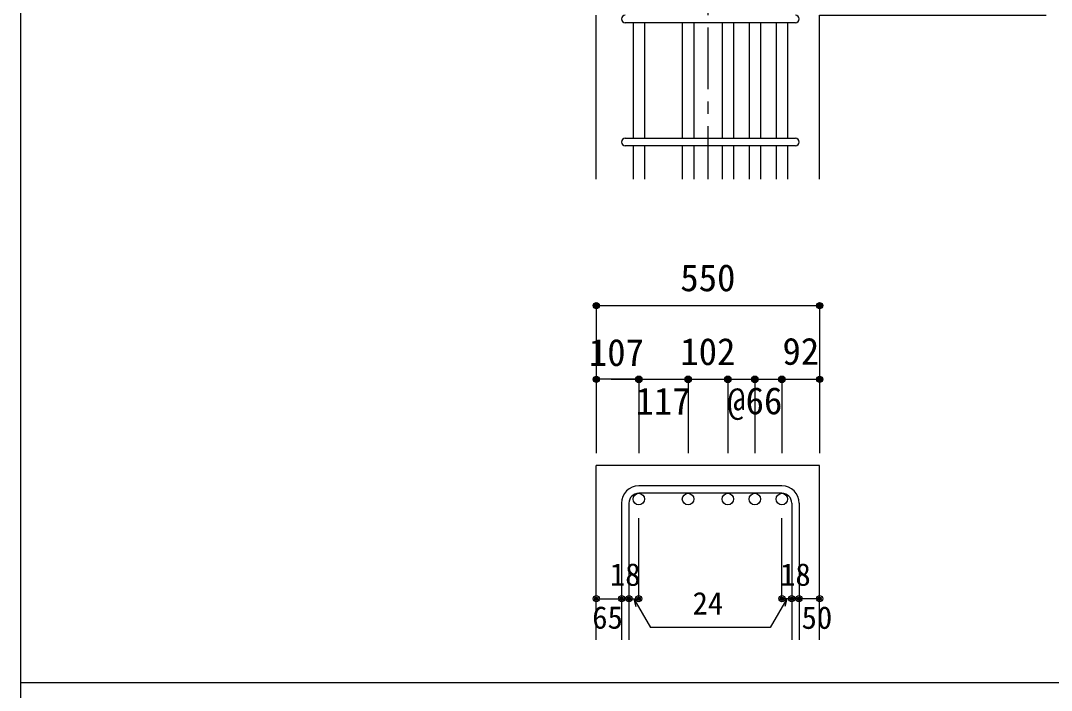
# Model space of a CAD drawing. Units: millimetres at full size, sheet at 1:30; some dimension numbers follow another scale. Extents: x -5973 to 5954, y -4195 to 4201.
# Drawn here: x -5973 to -3458, y -15 to 1618 of the extents above; entities that cross this region are included whole.
import ezdxf
from ezdxf.enums import TextEntityAlignment as Align

# ---------------------------------------------------------------- set-up
doc = ezdxf.new("R2010")
doc.units = ezdxf.units.MM
doc.header["$LTSCALE"] = 30
doc.header["$PDMODE"] = 32
doc.header["$PDSIZE"] = 15
doc.linetypes.add('CHAIN1', pattern=[8, 5, -1, 1, -1])
for name, color, linetype in [('0-1_躯体線', 2, 'Continuous'), ('0-5_基礎梁筋', 7, 'Continuous'), ('0-6_スタラップ筋', 7, 'Continuous'), ('0-D_寸法', 4, 'Continuous'), ('F-0_枠', 6, 'Continuous')]:
    doc.layers.add(name, color=color, linetype=linetype)
doc.styles.add('ＭＳ ゴシック', font='')
doc.styles.get('ＭＳ ゴシック').set_extended_font_data('MS Gothic')

msp = doc.modelspace()

# ---------------------------------------------------------------- linework, layer by layer
at = {"layer": '0-1_躯体線'}
for p, q in [((-4568.3, 1231.03), (-4568.3, 1631.03)), ((-4568.3, 108.3), (-4568.3, 533.3)), ((-4023.3, 533.3), (-4568.3, 533.3)), ((-4023.3, 108.3), (-4023.3, 533.3))]:
    msp.add_line(p, q, dxfattribs=at)
msp.add_lwpolyline([(-4023.3, 1231.03), (-4023.3, 1631.03), (-3470.8, 1631.03)], dxfattribs=at)
at = {"layer": '0-5_基礎梁筋'}
for p, q in [((-4478.6, 1613.03), (-4478.6, 1331.03)), ((-4450.6, 1613.03), (-4450.6, 1331.03)), ((-4358.3, 1613.03), (-4358.3, 1331.03)), ((-4330.3, 1613.03), (-4330.3, 1331.03)), ((-4261.3, 1613.03), (-4261.3, 1331.03)), ((-4233.3, 1613.03), (-4233.3, 1331.03)), ((-4195.3, 1613.03), (-4195.3, 1331.03)), ((-4167.3, 1613.03), (-4167.3, 1331.03)), ((-4129.3, 1613.03), (-4129.3, 1331.03)), ((-4101.3, 1613.03), (-4101.3, 1331.03)), ((-4478.6, 1313.03), (-4478.6, 1231.03)), ((-4450.6, 1313.03), (-4450.6, 1231.03)), ((-4358.3, 1313.03), (-4358.3, 1231.03)), ((-4330.3, 1313.03), (-4330.3, 1231.03)), ((-4261.3, 1313.03), (-4261.3, 1231.03)), ((-4233.3, 1313.03), (-4233.3, 1231.03)), ((-4195.3, 1313.03), (-4195.3, 1231.03)), ((-4167.3, 1313.03), (-4167.3, 1231.03)), ((-4129.3, 1313.03), (-4129.3, 1231.03)), ((-4101.3, 1313.03), (-4101.3, 1231.03))]:
    msp.add_line(p, q, dxfattribs=at)
at = {"layer": '0-5_基礎梁筋', "color": 3}
for centre in [(-4464.6, 451.3), (-4344.3, 451.3), (-4247.3, 451.3), (-4181.3, 451.3), (-4115.3, 451.3)]:
    msp.add_circle(centre, 14, dxfattribs=at)
at = {"layer": '0-6_スタラップ筋'}
for p, q in [((-4082.3, 1613.03), (-4497.6, 1613.03)), ((-4497.6, 1331.03), (-4082.3, 1331.03)), ((-4082.3, 1313.03), (-4497.6, 1313.03)), ((-4115.3, 483.3), (-4464.6, 483.3)), ((-4115.3, 465.3), (-4464.6, 465.3)), ((-4506.6, 441.3), (-4506.6, 108.3)), ((-4488.6, 441.3), (-4488.6, 108.3)), ((-4091.3, 441.3), (-4091.3, 108.3)), ((-4073.3, 441.3), (-4073.3, 108.3))]:
    msp.add_line(p, q, dxfattribs=at)
for centre, radius, start, end in [((-4497.6, 1622.03), 9, 90, 270), ((-4082.3, 1622.03), 9, 270, 90), ((-4497.6, 1322.03), 9, 90, 270), ((-4082.3, 1322.03), 9, 270, 90), ((-4464.6, 441.3), 42, 90, 180), ((-4115.3, 441.3), 42, 0, 90), ((-4464.6, 441.3), 24, 90, 180), ((-4115.3, 441.3), 24, 0, 90)]:
    msp.add_arc(centre, radius, start, end, dxfattribs=at)
at = {"layer": '0-D_寸法', "linetype": 'CHAIN1'}
msp.add_line((-4295.8, 3281.03), (-4295.8, 1231.03), dxfattribs=at)
at = {"layer": '0-D_寸法'}
for p, q in [((-4568.3, 923.3), (-4568.3, 743.3)), ((-4568.3, 923.3), (-4023.3, 923.3)), ((-4023.3, 923.3), (-4023.3, 743.3)), ((-4568.3, 743.3), (-4568.3, 563.3)), ((-4470.6, 743.3), (-4568.3, 743.3)), ((-4532.27, 743.3), (-4464.6, 743.3)), ((-4464.6, 743.3), (-4344.3, 743.3)), ((-4464.6, 743.3), (-4464.6, 563.3)), ((-4344.3, 743.3), (-4344.3, 563.3)), ((-4344.3, 743.3), (-4247.3, 743.3)), ((-4247.3, 743.3), (-4247.3, 563.3)), ((-4247.3, 743.3), (-4247.3, 563.3)), ((-4247.3, 743.3), (-4115.3, 743.3)), ((-4181.3, 743.3), (-4181.3, 563.3)), ((-4115.3, 743.3), (-4115.3, 563.3)), ((-4109.3, 743.3), (-4023.3, 743.3)), ((-4023.3, 743.3), (-4023.3, 563.3)), ((-4464.6, 208.3), (-4464.6, 404.39)), ((-4115.3, 208.3), (-4115.3, 404.39)), ((-4568.3, 208.3), (-4506.6, 208.3)), ((-4506.6, 208.3), (-4488.6, 208.3)), ((-4488.6, 208.3), (-4464.6, 208.3)), ((-4476.6, 208.3), (-4436.15, 138.24)), ((-4476.6, 208.3), (-4471.43, 188.98)), ((-4103.3, 208.3), (-4143.75, 138.24)), ((-4091.3, 208.3), (-4115.3, 208.3)), ((-4103.3, 208.3), (-4108.48, 188.98)), ((-4073.3, 208.3), (-4091.3, 208.3)), ((-4023.3, 208.3), (-4073.3, 208.3)), ((-4143.75, 138.24), (-4436.15, 138.24))]:
    msp.add_line(p, q, dxfattribs=at)
for centre, radius in [((-4568.3, 923.3), 7.2), ((-4568.3, 923.3), 6.4), ((-4568.3, 923.3), 5.6), ((-4568.3, 923.3), 4.8), ((-4568.3, 923.3), 4), ((-4568.3, 923.3), 3.2), ((-4568.3, 923.3), 2.4), ((-4568.3, 923.3), 1.6), ((-4568.3, 923.3), 0.8), ((-4023.3, 923.3), 7.2), ((-4023.3, 923.3), 6.4), ((-4023.3, 923.3), 5.6), ((-4023.3, 923.3), 4.8), ((-4023.3, 923.3), 4), ((-4023.3, 923.3), 3.2), ((-4023.3, 923.3), 2.4), ((-4023.3, 923.3), 1.6), ((-4023.3, 923.3), 0.8), ((-4568.3, 743.3), 7.2), ((-4568.3, 743.3), 6.4), ((-4568.3, 743.3), 5.6), ((-4568.3, 743.3), 4.8), ((-4568.3, 743.3), 4), ((-4568.3, 743.3), 3.2), ((-4568.3, 743.3), 2.4), ((-4568.3, 743.3), 1.6), ((-4568.3, 743.3), 0.8), ((-4464.6, 743.3), 8), ((-4464.6, 743.3), 7.2), ((-4464.6, 743.3), 6.4), ((-4464.6, 743.3), 5.6), ((-4464.6, 743.3), 4.8), ((-4464.6, 743.3), 4), ((-4464.6, 743.3), 3.2), ((-4464.6, 743.3), 2.4), ((-4464.6, 743.3), 1.6), ((-4464.6, 743.3), 0.8), ((-4344.3, 743.3), 8), ((-4344.3, 743.3), 7.2), ((-4344.3, 743.3), 6.4), ((-4344.3, 743.3), 5.6), ((-4344.3, 743.3), 4.8), ((-4344.3, 743.3), 4), ((-4344.3, 743.3), 3.2), ((-4344.3, 743.3), 2.4), ((-4344.3, 743.3), 1.6), ((-4344.3, 743.3), 0.8), ((-4247.3, 743.3), 8), ((-4247.3, 743.3), 7.2), ((-4247.3, 743.3), 6.4), ((-4247.3, 743.3), 5.6), ((-4247.3, 743.3), 4.8), ((-4247.3, 743.3), 4), ((-4247.3, 743.3), 3.2), ((-4247.3, 743.3), 2.4), ((-4247.3, 743.3), 1.6), ((-4247.3, 743.3), 0.8), ((-4181.3, 743.3), 8), ((-4181.3, 743.3), 7.2), ((-4181.3, 743.3), 6.4), ((-4181.3, 743.3), 5.6), ((-4181.3, 743.3), 4.8), ((-4181.3, 743.3), 4), ((-4181.3, 743.3), 3.2), ((-4181.3, 743.3), 2.4), ((-4181.3, 743.3), 1.6), ((-4181.3, 743.3), 0.8), ((-4115.3, 743.3), 8), ((-4115.3, 743.3), 7.2), ((-4115.3, 743.3), 6.4), ((-4115.3, 743.3), 5.6), ((-4115.3, 743.3), 4.8), ((-4115.3, 743.3), 4), ((-4115.3, 743.3), 3.2), ((-4115.3, 743.3), 2.4), ((-4115.3, 743.3), 1.6), ((-4115.3, 743.3), 0.8), ((-4023.3, 743.3), 7.2), ((-4023.3, 743.3), 6.4), ((-4023.3, 743.3), 5.6), ((-4023.3, 743.3), 4.8), ((-4023.3, 743.3), 4), ((-4023.3, 743.3), 3.2), ((-4023.3, 743.3), 2.4), ((-4023.3, 743.3), 1.6), ((-4023.3, 743.3), 0.8), ((-4568.3, 208.3), 4), ((-4568.3, 208.3), 3.6), ((-4568.3, 208.3), 3.2), ((-4568.3, 208.3), 2.8), ((-4568.3, 208.3), 2.4), ((-4568.3, 208.3), 2), ((-4568.3, 208.3), 1.6), ((-4568.3, 208.3), 1.2), ((-4568.3, 208.3), 0.8), ((-4568.3, 208.3), 0.4), ((-4506.6, 208.3), 4), ((-4506.6, 208.3), 3.6), ((-4506.6, 208.3), 3.2), ((-4506.6, 208.3), 2.8), ((-4506.6, 208.3), 2.4), ((-4506.6, 208.3), 2), ((-4506.6, 208.3), 1.6), ((-4506.6, 208.3), 1.2), ((-4506.6, 208.3), 0.8), ((-4506.6, 208.3), 0.4), ((-4488.6, 208.3), 4), ((-4488.6, 208.3), 3.6), ((-4488.6, 208.3), 3.2), ((-4488.6, 208.3), 2.8), ((-4488.6, 208.3), 2.4), ((-4488.6, 208.3), 2), ((-4488.6, 208.3), 1.6), ((-4488.6, 208.3), 1.2), ((-4488.6, 208.3), 0.8), ((-4488.6, 208.3), 0.4), ((-4464.6, 208.3), 4), ((-4464.6, 208.3), 3.6), ((-4464.6, 208.3), 3.2), ((-4464.6, 208.3), 2.8), ((-4464.6, 208.3), 2.4), ((-4464.6, 208.3), 2), ((-4464.6, 208.3), 1.6), ((-4464.6, 208.3), 1.2), ((-4464.6, 208.3), 0.8), ((-4464.6, 208.3), 0.4), ((-4115.3, 208.3), 4), ((-4115.3, 208.3), 3.6), ((-4115.3, 208.3), 3.2), ((-4115.3, 208.3), 2.8), ((-4115.3, 208.3), 2.4), ((-4115.3, 208.3), 2), ((-4115.3, 208.3), 1.6), ((-4115.3, 208.3), 1.2), ((-4115.3, 208.3), 0.8), ((-4115.3, 208.3), 0.4), ((-4091.3, 208.3), 4), ((-4091.3, 208.3), 3.6), ((-4091.3, 208.3), 3.2), ((-4091.3, 208.3), 2.8), ((-4091.3, 208.3), 2.4), ((-4091.3, 208.3), 2), ((-4091.3, 208.3), 1.6), ((-4091.3, 208.3), 1.2), ((-4091.3, 208.3), 0.8), ((-4091.3, 208.3), 0.4), ((-4073.3, 208.3), 4), ((-4073.3, 208.3), 3.6), ((-4073.3, 208.3), 3.2), ((-4073.3, 208.3), 2.8), ((-4073.3, 208.3), 2.4), ((-4073.3, 208.3), 2), ((-4073.3, 208.3), 1.6), ((-4073.3, 208.3), 1.2), ((-4073.3, 208.3), 0.8), ((-4073.3, 208.3), 0.4), ((-4023.3, 208.3), 4), ((-4023.3, 208.3), 3.6), ((-4023.3, 208.3), 3.2), ((-4023.3, 208.3), 2.8), ((-4023.3, 208.3), 2.4), ((-4023.3, 208.3), 2), ((-4023.3, 208.3), 1.6), ((-4023.3, 208.3), 1.2), ((-4023.3, 208.3), 0.8), ((-4023.3, 208.3), 0.4)]:
    msp.add_circle(centre, radius, dxfattribs=at)
at = {"layer": '0-D_寸法', "color": 7}
for p in [(-4568.3, 923.3), (-4568.3, 923.3), (-4023.3, 923.3), (-4023.3, 923.3), (-4568.3, 743.3), (-4464.6, 743.3), (-4464.6, 743.3), (-4344.3, 743.3), (-4344.3, 743.3), (-4247.3, 743.3), (-4247.3, 743.3), (-4181.3, 743.3), (-4181.3, 743.3), (-4115.3, 743.3), (-4115.3, 743.3), (-4023.3, 743.3), (-4568.3, 208.3), (-4506.6, 208.3), (-4488.6, 208.3), (-4464.6, 208.3), (-4464.6, 208.3), (-4115.3, 208.3), (-4115.3, 208.3), (-4091.3, 208.3), (-4073.3, 208.3), (-4023.3, 208.3)]:
    msp.add_point(p, dxfattribs=at)
at = {"layer": 'F-0_枠'}
msp.add_line((-5972.88, 4201.15), (-5972.88, -4195.24), dxfattribs=at)
at = {"layer": 'F-0_枠', "color": 2}
msp.add_line((3723.6, 2.95), (-5972.88, 2.95), dxfattribs=at)

# ---------------------------------------------------------------- texts
at = {"layer": '0-D_寸法', "style": 'ＭＳ ゴシック'}
for s, height, p in [('550', 65.98, (-4363.3, 938.3)), ('107', 65.98, (-4586.46, 756.11)), ('102', 65.98, (-4363.3, 758.3)), ('92', 65.98, (-4114.01, 758.99)), ('117', 65.98, (-4472.7, 637.37)), ('@66', 65.98, (-4248.8, 638.3)), ('18', 54.99, (-4535.1, 223.3)), ('18', 54.99, (-4119.8, 223.3)), ('24', 54.99, (-4333.3, 153.24)), ('65', 54.99, (-4578.15, 118.59)), ('50', 54.99, (-4067.3, 118.3))]:
    msp.add_text(s, height=height, dxfattribs=at).set_placement(p, align=Align.BOTTOM_LEFT)

doc.saveas('drawing.dxf')
